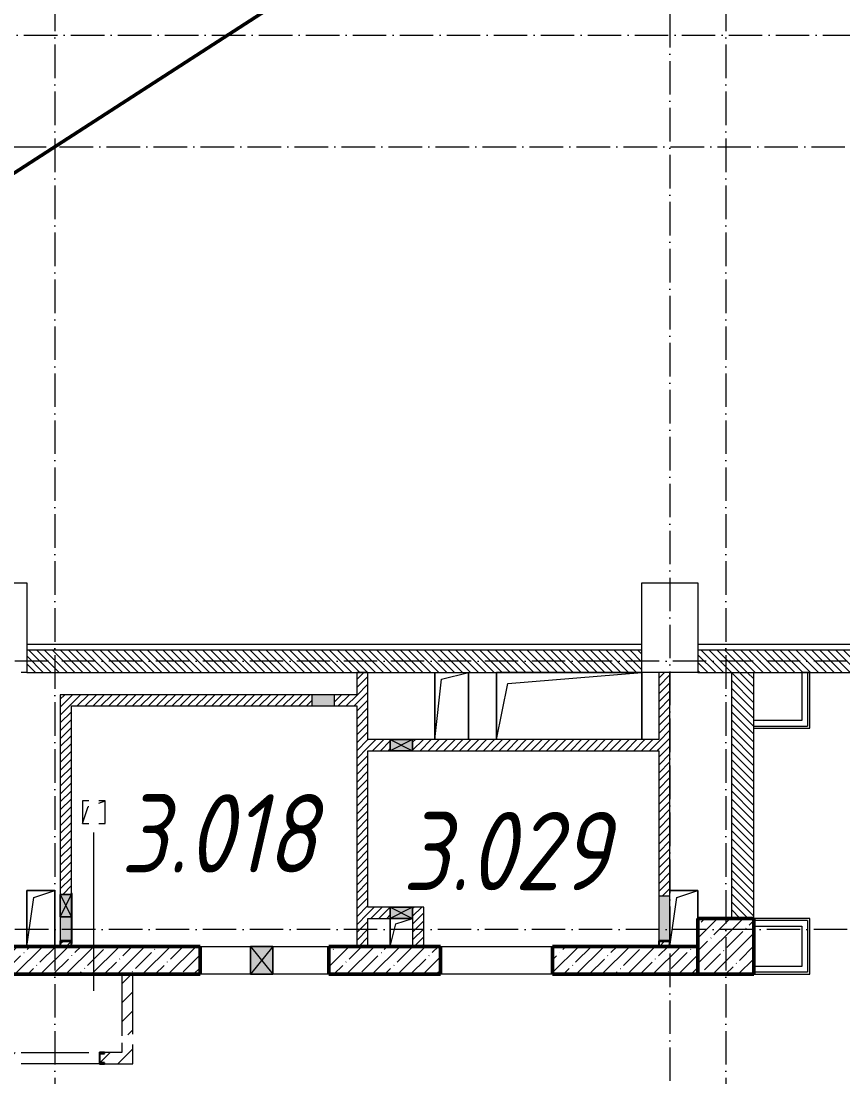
# Model space of a CAD drawing. Header units: millimetres. Extents: x -12989 to 629078, y -109036 to 555275.
# Drawn here: x 340971 to 348316, y -20600 to -11157 of the extents above; entities that cross this region are included whole.
import ezdxf

# ---------------------------------------------------------------- set-up
doc = ezdxf.new("R2010")
doc.units = ezdxf.units.MM
doc.linetypes.add('50_200_ШТРИХ_1Т_ш5_п1_п1_', pattern=[700, 500, -100, 0, -100])
for name, color, linetype, lineweight in [('4 -стяжа', 7, 'Continuous', 30), ('A-DETL-____-OTLN-1', 7, 'Continuous', 50), ('A-DETL-GENF-OTLN', 7, 'Continuous', 9), ('A-DETL-GENF-OTLN-2', 7, 'Continuous', 5), ('A-FLOR-____-OTLN', 7, 'Continuous', 9), ('A-GENM-____-MCUT', 7, 'Continuous', 25), ('A-GENM-____-OTLN', 7, 'Continuous', 9), ('A-GENM-____-OTLN-1', 7, 'Continuous', 25), ('A-GLAZ-____-OTLN', 7, 'Continuous', 9), ('A-WALL-____-MCUT', 7, 'Continuous', 13), ('A-WALL-____-MCUT-2', 7, 'Continuous', 50), ('A-WALL-____-OTLN', 7, 'Continuous', 9), ('A-WALL-____-PATT-1', 7, 'Continuous', 9), ('A-WALL-FNSH-MCUT-1', 7, 'Continuous', 9), ('I-WALL-____-OTLN', 7, 'Continuous', 9), ('S-COLS-____-MCUT', 7, 'Continuous', 50), ('S-COLS-____-OTLN', 7, 'Continuous', 9), ('S-GRID-____-OTLN-1', 7, '50_200_ШТРИХ_1Т_ш5_п1_п1_', 9), ('Марки помещений', 7, 'Continuous', 9)]:
    doc.layers.add(name, color=color, linetype=linetype, lineweight=lineweight)
doc.layers.add('A-DETL-GENF-OTLN-3', color=9, linetype='Continuous', lineweight=9, true_color=0x808080)
doc.layers.add('A-GLAZ-____-OTLN-1', color=7, linetype='Continuous', lineweight=9, true_color=0xc0c0c0)
doc.layers.get('4 -стяжа').off()
doc.styles.add('ISOCPEUR_I_2', font='isocpeui.ttf', dxfattribs={"width": 0.85, "height": 2.3})
pattern_1 = [(135, (283770.707, -86863.456), (-35.35534, -35.35534), [])]
pattern_2 = [(45, (283770.707, -86863.456), (-35.35534, 35.35534), [])]
pattern_3 = [(45, (283770.71, -86863.46), (-84.85281, 84.85281), [])]

# ---------------------------------------------------------------- blocks, each defined once
blk = doc.blocks.new('BSC_Колонна _Прямоугольная - 500х500-V79-АР1_План отверстий 3 этажа в осях 1-64_Ю-ЯЯ')
at = {"layer": 'S-COLS-____-OTLN'}
h = blk.add_hatch(dxfattribs=at)
h.set_pattern_fill('FP_88', color=256, style=0, pattern_type=2)
h.set_pattern_definition([(45, (-63500, -67431.04), (-114.04925, 114.04925), []), (45, (-63385.95, -67431.04), (-114.04925, 114.04925), [201.613, -40.323, 3.353, -36.97])])
h.paths.add_polyline_path([(-250, -250), (250, -250), (250, 250), (-250, 250)], flags=0)
at = {"layer": 'S-COLS-____-MCUT'}
for p, q in [((250, 250), (-250, 250)), ((-250, 250), (-250, -250)), ((250, -250), (250, 250)), ((-250, -250), (250, -250))]:
    blk.add_line(p, q, dxfattribs=at)
blk = doc.blocks.new('BSC_Колонна _Прямоугольная - 500х800-V86-АР1_План отверстий 3 этажа в осях 1-64_Ю-ЯЯ')
at = {"layer": 'S-COLS-____-OTLN'}
for p, q in [((-250, 400), (-200, 400)), ((-250, -400), (-250, 200)), ((250, 150), (250, -400)), ((250, -400), (-250, -400))]:
    blk.add_line(p, q, dxfattribs=at)
blk = doc.blocks.new('BSC_Колонна _Прямоугольная - 500х800-V87-АР1_План отверстий 3 этажа в осях 1-64_Ю-ЯЯ')
at = {"layer": 'S-COLS-____-OTLN'}
for p, q in [((-250, 400), (0, 400)), ((100, 400), (250, 400)), ((-250, -400), (-250, 200)), ((250, 200), (250, -400)), ((250, -400), (-250, -400))]:
    blk.add_line(p, q, dxfattribs=at)
blk = doc.blocks.new('AR_Отверстие Ниша - Лючок-32404835-АР1_План отверстий 3 этажа в осях 1-64_Ю-ЯЯ')
at = {"layer": 'A-GLAZ-____-OTLN'}
blk.add_hatch(color=256, dxfattribs=at).paths.add_polyline_path([(100, -50), (100, 50), (-100, 50), (-100, -50)], flags=0)
for p, q in [((100, 50), (-100, 50)), ((-100, 50), (-100, -50)), ((100, -50), (100, 50)), ((-100, -50), (100, -50))]:
    blk.add_line(p, q, dxfattribs=at)
blk = doc.blocks.new('AR_Отверстие Ниша - Лючок-32404890-АР1_План отверстий 3 этажа в осях 1-64_Ю-ЯЯ')
at = {"layer": 'A-GLAZ-____-OTLN'}
blk.add_hatch(color=256, dxfattribs=at).paths.add_polyline_path([(-200, 50), (-200, -50), (15, -50), (15, 50)], flags=0)
for p, q in [((15, 50), (-200, 50)), ((-200, -50), (15, -50))]:
    blk.add_line(p, q, dxfattribs=at)
blk = doc.blocks.new('Л_Общий_Лючок - Лючок-29808059-АР1_План отверстий 3 этажа в осях 1-64_Ю-ЯЯ')
at = {"layer": 'A-GLAZ-____-OTLN-1'}
blk.add_hatch(color=256, dxfattribs=at).paths.add_polyline_path([(424, 6), (-24, 6), (-24, 0), (424, 0)], flags=0)
at = {"layer": 'A-GLAZ-____-OTLN'}
for p, q in [((424, 6), (-24, 6)), ((-24, 6), (-24, 0)), ((424, 6), (424, 0))]:
    blk.add_line(p, q, dxfattribs=at)
blk = doc.blocks.new('AR_Отверстие Ниша - Лючок-32404954-АР1_План отверстий 3 этажа в осях 1-64_Ю-ЯЯ')
at = {"layer": 'A-GLAZ-____-OTLN'}
blk.add_hatch(color=256, dxfattribs=at).paths.add_polyline_path([(200, -50), (200, 50), (-200, 50), (-200, -50)], flags=0)
for p, q in [((200, 50), (-200, 50)), ((-200, 50), (-200, -50)), ((-200, -50), (200, -50))]:
    blk.add_line(p, q, dxfattribs=at)
blk = doc.blocks.new('154_Фахверк_СКБ_Швеллер - Тип_100_3960_зеркало-29769493-АР1_План отверстий 3 этажа в осях 1-64_Ю-ЯЯ')
at = {"layer": 'A-GENM-____-MCUT'}
for p, q in [((175, 50), (125, 50)), ((125, 50), (125, -50)), ((128, 47), (175, 47)), ((128, -47), (128, 47)), ((175, 47), (175, 50)), ((125, -50), (175, -50)), ((175, -47), (128, -47)), ((175, -50), (175, -47))]:
    blk.add_line(p, q, dxfattribs=at)
blk = doc.blocks.new('AR_Отверстие прямоугольное _в стене_ - AR_Отверстие прямоугольное _в стене__ВК-32404859-АР1_План отверстий 3 этажа в осях 1-64_Ю-ЯЯ')
at = {"layer": 'A-GLAZ-____-OTLN'}
blk.add_hatch(color=256, dxfattribs=at).paths.add_polyline_path([(-100, -50), (100, -50), (100, 50), (-100, 50)], flags=0)
at = {"layer": 'A-DETL-GENF-OTLN'}
for p, q in [((-100, -50), (-100, 50)), ((-100, 50), (100, 50)), ((100, 50), (-100, -50)), ((-100, 50), (100, -50)), ((100, 50), (-100, 50)), ((-100, 50), (-100, -50)), ((100, 50), (100, -50)), ((100, -50), (100, 50)), ((100, -50), (-100, -50)), ((-100, -50), (100, -50))]:
    blk.add_line(p, q, dxfattribs=at)
blk = doc.blocks.new('AR_Отверстие прямоугольное _в плите_ - AR_Отверстие прямоугольное _в плите_-V170-АР1_План отверстий 3 этажа в осях 1-64_Ю-ЯЯ')
at = {"layer": 'A-GENM-____-OTLN'}
for p, q in [((125, 250), (-125, 250)), ((-125, 250), (-125, -250)), ((-62.5, 187.5), (125, 250)), ((125, -250), (125, 250)), ((-125, -250), (-62.5, 187.5))]:
    blk.add_line(p, q, dxfattribs=at)
blk = doc.blocks.new('AR_Отверстие прямоугольное _в плите_ - AR_Отверстие прямоугольное _в плите_-V171-АР1_План отверстий 3 этажа в осях 1-64_Ю-ЯЯ')
at = {"layer": 'A-GENM-____-OTLN'}
for p, q in [((125, 250), (-125, 250)), ((-62.5, 187.5), (125, 250)), ((125, 0), (125, 250)), ((-125, -250), (-62.5, 187.5))]:
    blk.add_line(p, q, dxfattribs=at)
blk = doc.blocks.new('AR_Отверстие прямоугольное _в плите_ - AR_Отверстие прямоугольное _в плите_-V174-АР1_План отверстий 3 этажа в осях 1-64_Ю-ЯЯ')
at = {"layer": 'A-GENM-____-OTLN'}
for p, q in [((-43.4, 100), (-100, 100)), ((-100, 100), (-100, -100)), ((100, 100), (43.4, 100)), ((43.4, 81.1), (100, 100)), ((100, -100), (100, 100)), ((-100, -100), (-50, 50)), ((-50, 50), (-43.4, 52.2)), ((-100, -100), (-43.4, -100)), ((43.4, -100), (100, -100))]:
    blk.add_line(p, q, dxfattribs=at)
blk = doc.blocks.new('AR_Отверстие прямоугольное _в плите_ - AR_Отверстие прямоугольное _в плите_-30552610-АР1_План отверстий 3 этажа в осях 1-64_Ю-ЯЯ')
at = {"layer": 'A-GENM-____-OTLN'}
for p, q in [((-150, 300), (-150, -300)), ((-90, 240), (150, 300)), ((150, -300), (150, 300)), ((-150, -300), (-90, 240))]:
    blk.add_line(p, q, dxfattribs=at)
blk = doc.blocks.new('AR_Отверстие прямоугольное _в плите_ - AR_Отверстие прямоугольное _в плите_-30552626-АР1_План отверстий 3 этажа в осях 1-64_Ю-ЯЯ')
at = {"layer": 'A-GENM-____-OTLN'}
for p, q in [((-100, 125), (-100, -125)), ((-50, 75), (100, 125)), ((-100, -125), (-50, 75))]:
    blk.add_line(p, q, dxfattribs=at)
blk = doc.blocks.new('AR_Отверстие прямоугольное _в плите_ - AR_Отверстие прямоугольное _в плите_-30552510-АР1_План отверстий 3 этажа в осях 1-64_Ю-ЯЯ')
at = {"layer": 'A-GENM-____-OTLN'}
for p, q in [((650, 300), (-650, 300)), ((-650, 300), (-650, -299.7)), ((-550, 200), (650, 300)), ((650, -299.7), (650, 300)), ((-649.9, -299.7), (-550, 200))]:
    blk.add_line(p, q, dxfattribs=at)
blk = doc.blocks.new('AR_Отверстие прямоугольное _в стене__БезПР - AR_Отверстие прямоугольное _в стене__БезПР-30578456-АР1_План отверстий 3 этажа в осях 1-64_Ю-ЯЯ')
at = {"layer": 'A-GLAZ-____-OTLN-1'}
blk.add_hatch(color=256, dxfattribs=at).paths.add_polyline_path([(100, -125), (100, 125), (-100, 125), (-100, -125)], flags=0)
at = {"layer": 'A-DETL-GENF-OTLN'}
for p, q in [((-100, -125), (-100, 125)), ((-100, 125), (100, 125)), ((100, 125), (-100, -125)), ((-100, 125), (100, -125)), ((100, 125), (-100, 125)), ((-100, 125), (-100, -125)), ((100, 125), (100, -125)), ((100, -125), (100, 125)), ((100, -125), (-100, -125)), ((-100, -125), (100, -125))]:
    blk.add_line(p, q, dxfattribs=at)
at = {"layer": 'A-GLAZ-____-OTLN'}
blk.add_line((100, 125), (-100, 125), dxfattribs=at)
blk = doc.blocks.new('154_Стойка_СКБ_Швеллер - СМ-2180_100-28318692-АР1_План отверстий 3 этажа в осях 1-64_Ю-ЯЯ')
at = {"layer": 'A-GENM-____-MCUT'}
for p, q in [((171, 50), (125, 50)), ((125, 50), (125, -50)), ((129.5, 42.4), (171, 42.4)), ((129.5, -42.4), (129.5, 42.4)), ((171, 42.4), (171, 50)), ((125, -50), (171, -50)), ((171, -42.4), (129.5, -42.4)), ((171, -50), (171, -42.4))]:
    blk.add_line(p, q, dxfattribs=at)
blk = doc.blocks.new('AR_Отверстие прямоугольное _в стене__БезПР - AR_Отверстие прямоугольное _в стене__БезПР-36427953-АР1_План отверстий 3 этажа в осях 1-64_Ю-ЯЯ')
at = {"layer": 'A-GLAZ-____-OTLN'}
blk.add_hatch(color=256, dxfattribs=at).paths.add_polyline_path([(100, -50), (100, 50), (-100, 50), (-100, -50)], flags=0)
at = {"layer": 'A-DETL-GENF-OTLN'}
for p, q in [((-100, -50), (-100, 50)), ((-100, 50), (100, 50)), ((100, 50), (-100, -50)), ((-100, 50), (100, -50)), ((100, 50), (-100, 50)), ((-100, 50), (-100, -50)), ((100, 50), (100, -50)), ((100, -50), (100, 50)), ((100, -50), (-100, -50)), ((-100, -50), (100, -50))]:
    blk.add_line(p, q, dxfattribs=at)
blk = doc.blocks.new('DET_L_Имитация разреза_ISO2-5 - Вправо-29858769-АР1_План отверстий 3 этажа в осях 1-64_Ю-ЯЯ')
at = {"layer": 'A-DETL-GENF-OTLN-3'}
blk.add_line((143.1, 0), (1556.9, 0), dxfattribs=at)
blk = doc.blocks.new('3эт')
at = {"layer": 'S-GRID-____-OTLN-1', "color": 251, "ltscale": 0.6, "true_color": 0x636466}
for p, q in [((346770.7, 4029.4), (346770.7, -33971.9)), ((341270.7, 3756), (341270.7, -33823.9)), ((347270.7, 3756), (347270.7, -33828.9)), ((333012.7, -11282.4), (387845.1, -11282.4)), ((318208.2, -12282.4), (387845.1, -12282.4)), ((387845.1, -16882.4), (333012.7, -16882.4)), ((387845.1, -19282.4), (279101.9, -19282.4))]:
    blk.add_line(p, q, dxfattribs=at)

msp = doc.modelspace()

# ---------------------------------------------------------------- hatches: boundary and pattern name
at = {"layer": 'A-WALL-____-PATT-1'}
h = msp.add_hatch(dxfattribs=at)
h.set_pattern_fill('FP_9', color=256, style=0, pattern_type=2)
h.set_pattern_definition(pattern_1)
h.paths.add_polyline_path([(346520.7074, -16982.4142), (346520.7074, -16782.4142), (341020.7074, -16782.4142), (341020.7074, -16982.4142), (345617.9316, -16982.4142)], flags=0)
h = msp.add_hatch(dxfattribs=at)
h.set_pattern_fill('FP_9', color=256, style=0, pattern_type=2)
h.set_pattern_definition(pattern_1)
h.paths.add_polyline_path([(352470.7074, -16982.4142), (352470.7074, -16782.4142), (347020.7074, -16782.4142), (347020.7074, -16982.4142), (350920.3244, -16982.4142)], flags=0)
h = msp.add_hatch(dxfattribs=at)
h.set_pattern_fill('FP_8', color=256, style=0, pattern_type=2)
h.set_pattern_definition(pattern_2)
h.paths.add_polyline_path([(344070.7074, -19432.4142), (344070.7074, -16982.4142), (343970.7074, -16982.4142), (343970.7074, -19432.4142)], flags=0)
h = msp.add_hatch(dxfattribs=at)
h.set_pattern_fill('FP_8', color=256, style=0, pattern_type=2)
h.set_pattern_definition(pattern_2)
h.paths.add_polyline_path([(346673.7074, -19432.4142), (346767.7074, -19432.4142), (346767.7074, -19385.4142), (346673.7074, -19385.4142)], flags=0)
h.paths.add_polyline_path([(346770.7074, -18982.4142), (346770.7074, -16982.4142), (346670.7074, -16982.4142), (346670.7074, -18982.4142), (346744.9932, -18982.4142)], flags=0)
h = msp.add_hatch(dxfattribs=at)
h.set_pattern_fill('FP_9', color=256, style=0, pattern_type=2)
h.set_pattern_definition(pattern_1)
h.paths.add_polyline_path([(347320.7074, -19182.4142), (347520.7074, -19182.4142), (347520.7074, -16982.4142), (347320.7074, -16982.4142)], flags=0)
h = msp.add_hatch(dxfattribs=at)
h.set_pattern_fill('FP_8', color=256, style=0, pattern_type=2)
h.set_pattern_definition(pattern_2)
h.paths.add_polyline_path([(341323.7074, -19432.4142), (341417.7074, -19432.4142), (341417.7074, -19385.4142), (341323.7074, -19385.4142)], flags=0)
h.paths.add_polyline_path([(341320.7074, -18967.4142), (341420.7074, -18967.4142), (341420.7074, -17182.4142), (341320.7074, -17182.4142), (341320.7074, -18338.6076)], flags=0)
h = msp.add_hatch(dxfattribs=at)
h.set_pattern_fill('FP_8', color=256, style=0, pattern_type=2)
h.set_pattern_definition(pattern_2)
h.paths.add_polyline_path([(341420.7074, -17282.4142), (343570.7074, -17282.4142), (343570.7074, -17182.4142), (341420.7074, -17182.4142)], flags=0)
h.paths.add_polyline_path([(343970.7074, -17282.4142), (343970.7074, -17182.4142), (343770.7074, -17182.4142), (343770.7074, -17282.4142), (343850.4673, -17282.4142)], flags=0)
h = msp.add_hatch(dxfattribs=at)
h.set_pattern_fill('FP_8', color=256, style=0, pattern_type=2)
h.set_pattern_definition(pattern_2)
h.paths.add_polyline_path([(344470.7074, -17682.4142), (346670.7074, -17682.4142), (346670.7074, -17582.4142), (344470.7074, -17582.4142)], flags=0)
h.paths.add_polyline_path([(344270.7074, -17682.4142), (344270.7074, -17582.4142), (344070.7074, -17582.4142), (344070.7074, -17682.4142)], flags=0)
h = msp.add_hatch(dxfattribs=at)
h.set_pattern_fill('FP_8', color=256, style=0, pattern_type=2)
h.set_pattern_definition(pattern_2)
h.paths.add_polyline_path([(344270.7074, -19182.4142), (344270.7074, -19082.4142), (344070.7074, -19082.4142), (344070.7074, -19182.4142)], flags=0)
h = msp.add_hatch(dxfattribs=at)
h.set_pattern_fill('FP_8', color=256, style=0, pattern_type=2)
h.set_pattern_definition(pattern_2)
h.paths.add_polyline_path([(344570.7072, -19432.4142), (344570.7072, -19082.4142), (344470.7074, -19082.4142), (344470.7074, -19432.4142)], flags=0)
h = msp.add_hatch(dxfattribs=at)
h.set_pattern_fill('FP_12', color=256, style=0, pattern_type=2)
h.set_pattern_definition([(45, (283770.7, -86863.46), (-114.04925, 114.04925), []), (45, (283884.76, -86863.46), (-114.04925, 114.04925), [201.612, -40.322, 3.353, -36.97])])
h.paths.add_polyline_path([(346767.7074, -19682.4142), (347020.7074, -19682.4142), (347020.7074, -19432.4142), (345720.7074, -19432.4142), (345720.7074, -19682.4142)], flags=0)
h.paths.add_polyline_path([(344720.7074, -19682.4142), (344720.7074, -19432.4142), (343720.7074, -19432.4142), (343720.7074, -19682.4142), (343850.4673, -19682.4142)], flags=0)
h.paths.add_polyline_path([(342083.003, -19682.4142), (342570.7074, -19682.4142), (342570.7074, -19432.4142), (338070.7074, -19432.4142), (338070.7074, -19682.4142), (341199.2708, -19682.4142)], flags=0)
h.paths.add_polyline_path([(336470.7074, -19682.4142), (336920.7074, -19682.4142), (336920.7074, -19432.4142), (334220.7074, -19432.4142), (334220.7074, -19682.4142), (335220.7074, -19682.4142)], flags=0)
h = msp.add_hatch(dxfattribs=at)
h.set_pattern_fill('FP_7', color=256, style=0, pattern_type=2)
h.set_pattern_definition(pattern_3)
h.paths.add_polyline_path([(341870.7074, -20482.4142), (341970.7074, -20482.4142), (341970.7074, -20309.4247), (341870.7074, -20294.4386), (341870.7074, -20382.4142)], flags=0)
h.paths.add_polyline_path([(341870.7074, -20232.5063), (341970.7074, -20217.5201), (341970.7074, -19682.4142), (341870.7074, -19682.4142), (341870.7074, -20213.4724)], flags=0)
h = msp.add_hatch(dxfattribs=at)
h.set_pattern_fill('FP_7', color=256, style=0, pattern_type=2)
h.set_pattern_definition(pattern_3)
h.paths.add_polyline_path([(339695.7074, -20482.4142), (339695.7074, -20382.4142), (339520.7074, -20382.4142), (339520.7074, -20482.4142)], flags=0)
h.paths.add_polyline_path([(341716.7074, -20482.4142), (341870.7074, -20482.4142), (341870.7074, -20382.4142), (341716.7074, -20382.4142), (341716.7074, -20390.0142), (341675.2074, -20390.0142), (341675.2074, -20474.8142), (341716.7074, -20474.8142)], flags=0)
h.paths.add_polyline_path([(340595.7074, -20482.4142), (340924.7074, -20482.4142), (340924.7074, -20474.8142), (340966.2074, -20474.8142), (340966.2074, -20390.0142), (340924.7074, -20390.0142), (340924.7074, -20382.4142), (340595.7074, -20382.4142), (340595.7074, -20474.8142)], flags=0)

# ---------------------------------------------------------------- linework, layer by layer
at = {"layer": 'A-DETL-____-OTLN-1'}
msp.add_line((357670.7074, -1682.4142), (334770.7074, -16482.4142), dxfattribs=at)
at = {"layer": 'A-FLOR-____-OTLN'}
for p, q in [((346520.7074, -16732.4142), (341020.7074, -16732.4142)), ((352470.7074, -16732.4142), (347020.7074, -16732.4142)), ((344669.4155, -17582.4142), (344669.4155, -16982.4142)), ((344969.4155, -16982.4142), (344969.4155, -17582.4142)), ((345220.7074, -16982.7616), (346520.7074, -16982.7616)), ((345220.7074, -17582.4142), (345220.7074, -16982.7616)), ((346520.7074, -16982.7616), (346520.7074, -17582.4142)), ((341020.7074, -18932.4142), (341270.7074, -18932.4142)), ((341020.7074, -19432.4142), (341020.7074, -18932.4142)), ((341270.7074, -18932.4142), (341270.7074, -19432.4142)), ((346770.7074, -18932.4142), (347020.7074, -18932.4142)), ((347020.7074, -18932.4142), (347020.7074, -19182.4142)), ((344270.7072, -19432.4142), (344270.7072, -19182.4142))]:
    msp.add_line(p, q, dxfattribs=at)
at = {"layer": 'A-WALL-____-MCUT'}
for p, q in [((346520.7074, -16782.4142), (341020.7074, -16782.4142)), ((341020.7074, -16782.4142), (341020.7074, -16982.4142)), ((346520.7074, -16982.4142), (346520.7074, -16782.4142)), ((352470.7074, -16782.4142), (347020.7074, -16782.4142)), ((347020.7074, -16782.4142), (347020.7074, -16982.4142)), ((341020.7074, -16982.4142), (346520.7074, -16982.4142)), ((347020.7074, -16982.4142), (352470.7074, -16982.4142)), ((347320.7074, -16982.4142), (347320.7074, -19182.4142)), ((347520.7074, -19182.4142), (347520.7074, -16982.4142)), ((348000.7074, -16982.4142), (347950.7074, -16982.4142)), ((347950.7074, -16982.4142), (347950.7074, -17412.4142)), ((348000.7074, -16982.4142), (348000.7074, -17462.4142)), ((347950.7074, -17412.4142), (347520.7074, -17412.4142)), ((347520.7074, -17462.4142), (348000.7074, -17462.4142)), ((348000.7074, -19202.4142), (347520.7074, -19202.4142)), ((347520.7074, -19252.4142), (347950.7074, -19252.4142)), ((347950.7074, -19252.4142), (347950.7074, -19612.4142)), ((348000.7074, -19202.4142), (348000.7074, -19662.4142)), ((347950.7074, -19612.4142), (347520.7074, -19612.4142)), ((348000.7074, -19662.4142), (347520.7074, -19662.4142))]:
    msp.add_line(p, q, dxfattribs=at)
at = {"layer": 'A-WALL-____-MCUT-2'}
for p, q in [((341320.7074, -19432.4142), (339520.7074, -19432.4142)), ((341323.7074, -19432.4142), (341417.7074, -19432.4142)), ((342570.7074, -19432.4142), (341420.7074, -19432.4142)), ((342570.7074, -19682.4142), (342570.7074, -19432.4142)), ((344720.7074, -19432.4142), (343720.7074, -19432.4142)), ((343720.7074, -19432.4142), (343720.7074, -19682.4142)), ((344720.7074, -19682.4142), (344720.7074, -19432.4142)), ((346670.7074, -19432.4142), (345720.7074, -19432.4142)), ((345720.7074, -19432.4142), (345720.7074, -19682.4142)), ((346767.7074, -19432.4142), (346673.7074, -19432.4142)), ((347020.7074, -19432.4142), (346770.7074, -19432.4142)), ((338070.7074, -19682.4142), (342570.7074, -19682.4142)), ((343720.7074, -19682.4142), (344720.7074, -19682.4142)), ((345720.7074, -19682.4142), (347020.7074, -19682.4142))]:
    msp.add_line(p, q, dxfattribs=at)
at = {"layer": 'A-WALL-____-OTLN'}
for p, q in [((342570.7074, -19432.4142), (343022.1102, -19432.4142)), ((343222.1102, -19432.4142), (343720.7074, -19432.4142)), ((344720.7074, -19432.4142), (345720.7074, -19432.4142)), ((343022.1102, -19682.4142), (342570.7074, -19682.4142)), ((343720.7074, -19682.4142), (343222.1102, -19682.4142)), ((345720.7074, -19682.4142), (344720.7074, -19682.4142))]:
    msp.add_line(p, q, dxfattribs=at)
at = {"layer": 'A-WALL-FNSH-MCUT-1'}
for p, q in [((343970.7074, -16982.4142), (343970.7074, -17182.4142)), ((344070.7074, -16982.4142), (343970.7074, -16982.4142)), ((344070.7074, -17582.4142), (344070.7074, -16982.4142)), ((346670.7074, -16982.4142), (346670.7074, -17582.4142)), ((346770.7074, -16982.4142), (346670.7074, -16982.4142)), ((346770.7074, -18982.4142), (346770.7074, -16982.4142)), ((348020.7074, -16982.4142), (348000.7074, -16982.4142)), ((348020.7074, -17482.4142), (348020.7074, -16982.4142)), ((341320.7074, -17182.4142), (341320.7074, -18967.4142)), ((343570.7074, -17182.4142), (341320.7074, -17182.4142)), ((343970.7074, -17182.4142), (343770.7074, -17182.4142)), ((341420.7074, -18967.4142), (341420.7074, -17282.4142)), ((341420.7074, -17282.4142), (343570.7074, -17282.4142)), ((343770.7074, -17282.4142), (343970.7074, -17282.4142)), ((343970.7074, -17282.4142), (343970.7074, -19432.4142)), ((347520.7074, -17482.4142), (348020.7074, -17482.4142)), ((344270.7074, -17582.4142), (344070.7074, -17582.4142)), ((346670.7074, -17582.4142), (344470.7074, -17582.4142)), ((344070.7074, -19082.4142), (344070.7074, -17682.4142)), ((344070.7074, -17682.4142), (344270.7074, -17682.4142)), ((344470.7074, -17682.4142), (346670.7074, -17682.4142)), ((346670.7074, -17682.4142), (346670.7074, -18982.4142)), ((344270.7074, -19082.4142), (344070.7074, -19082.4142)), ((344570.7072, -19082.4142), (344470.7074, -19082.4142)), ((344570.7072, -19432.4142), (344570.7072, -19082.4142)), ((344070.7074, -19432.4142), (344070.7074, -19182.4142)), ((344070.7074, -19182.4142), (344270.7074, -19182.4142)), ((344470.7072, -19182.4142), (344470.7072, -19432.4142)), ((348020.7074, -19182.4142), (347520.7074, -19182.4142)), ((348020.7074, -19682.4142), (348020.7074, -19182.4142)), ((341870.7074, -19682.4142), (341870.7074, -20232.5063)), ((341970.7074, -20217.5201), (341970.7074, -19682.4142)), ((347520.7074, -19682.4142), (348020.7074, -19682.4142)), ((341870.7074, -20294.4386), (341870.7074, -20382.4142)), ((341870.7074, -20382.4142), (341716.7074, -20382.4142)), ((341970.7074, -20482.4142), (341970.7074, -20309.4247)), ((341716.7074, -20482.4142), (341970.7074, -20482.4142))]:
    msp.add_line(p, q, dxfattribs=at)
at = {"layer": 'I-WALL-____-OTLN'}
for p, q in [((340970.7074, -20382.4142), (341577.3391, -20382.4142)), ((341664.0757, -20382.4142), (341670.7074, -20382.4142)), ((341670.7074, -20482.4142), (340970.7074, -20482.4142))]:
    msp.add_line(p, q, dxfattribs=at)

# ---------------------------------------------------------------- block references
at = {"layer": '4 -стяжа'}
msp.add_blockref('3эт', (0, 0), dxfattribs=at)
at = {"layer": 'A-DETL-GENF-OTLN-2', "rotation": 90.00000000000072}
msp.add_blockref('DET_L_Имитация разреза_ISO2-5 - Вправо-29858769-АР1_План отверстий 3 этажа в осях 1-64_Ю-ЯЯ', (341620.7074, -19972.4142), dxfattribs=at)
at = {"layer": 'A-GENM-____-OTLN'}
for name, p in [('AR_Отверстие прямоугольное _в плите_ - AR_Отверстие прямоугольное _в плите_-30552610-АР1_План отверстий 3 этажа в осях 1-64_Ю-ЯЯ', (344819.4155, -17282.4142)), ('AR_Отверстие прямоугольное _в плите_ - AR_Отверстие прямоугольное _в плите_-30552510-АР1_План отверстий 3 этажа в осях 1-64_Ю-ЯЯ', (345870.7074, -17282.7616)), ('AR_Отверстие прямоугольное _в плите_ - AR_Отверстие прямоугольное _в плите_-V174-АР1_План отверстий 3 этажа в осях 1-64_Ю-ЯЯ', (341620.7074, -18232.4142)), ('AR_Отверстие прямоугольное _в плите_ - AR_Отверстие прямоугольное _в плите_-V170-АР1_План отверстий 3 этажа в осях 1-64_Ю-ЯЯ', (341145.7074, -19182.4142)), ('AR_Отверстие прямоугольное _в плите_ - AR_Отверстие прямоугольное _в плите_-V171-АР1_План отверстий 3 этажа в осях 1-64_Ю-ЯЯ', (346895.7074, -19182.4142)), ('AR_Отверстие прямоугольное _в плите_ - AR_Отверстие прямоугольное _в плите_-30552626-АР1_План отверстий 3 этажа в осях 1-64_Ю-ЯЯ', (344370.7072, -19307.4142))]:
    msp.add_blockref(name, p, dxfattribs=at)
at = {"layer": 'A-GENM-____-OTLN-1', "rotation": 270}
for p in [(341370.7074, -19257.4142), (346720.7074, -19257.4142)]:
    msp.add_blockref('154_Фахверк_СКБ_Швеллер - Тип_100_3960_зеркало-29769493-АР1_План отверстий 3 этажа в осях 1-64_Ю-ЯЯ', p, dxfattribs=at)
at = {"layer": 'A-GENM-____-OTLN-1'}
msp.add_blockref('154_Стойка_СКБ_Швеллер - СМ-2180_100-28318692-АР1_План отверстий 3 этажа в осях 1-64_Ю-ЯЯ', (341545.7074, -20432.4142), dxfattribs=at)
at = {"layer": 'A-GLAZ-____-OTLN'}
for name, p in [('AR_Отверстие Ниша - Лючок-32404835-АР1_План отверстий 3 этажа в осях 1-64_Ю-ЯЯ', (343670.7074, -17232.4142)), ('AR_Отверстие прямоугольное _в стене__БезПР - AR_Отверстие прямоугольное _в стене__БезПР-36427953-АР1_План отверстий 3 этажа в осях 1-64_Ю-ЯЯ', (344370.7074, -17632.4142)), ('AR_Отверстие прямоугольное _в стене__БезПР - AR_Отверстие прямоугольное _в стене__БезПР-36427953-АР1_План отверстий 3 этажа в осях 1-64_Ю-ЯЯ', (344370.7074, -19132.4142)), ('AR_Отверстие прямоугольное _в стене__БезПР - AR_Отверстие прямоугольное _в стене__БезПР-30578456-АР1_План отверстий 3 этажа в осях 1-64_Ю-ЯЯ', (343122.1102, -19557.4142))]:
    msp.add_blockref(name, p, dxfattribs=at)
for name, p, rotation in [('AR_Отверстие прямоугольное _в стене_ - AR_Отверстие прямоугольное _в стене__ВК-32404859-АР1_План отверстий 3 этажа в осях 1-64_Ю-ЯЯ', (341370.7074, -19067.4142), 90), ('Л_Общий_Лючок - Лючок-29808059-АР1_План отверстий 3 этажа в осях 1-64_Ю-ЯЯ', (341420.7074, -18982.4142), 270), ('AR_Отверстие Ниша - Лючок-32404954-АР1_План отверстий 3 этажа в осях 1-64_Ю-ЯЯ', (346720.7074, -19182.4142), 270), ('AR_Отверстие Ниша - Лючок-32404890-АР1_План отверстий 3 этажа в осях 1-64_Ю-ЯЯ', (341370.7074, -19182.4142), 90)]:
    msp.add_blockref(name, p, dxfattribs=dict(at, rotation=rotation))
at = {"layer": 'S-COLS-____-OTLN', "rotation": 180}
for name, p in [('BSC_Колонна _Прямоугольная - 500х800-V86-АР1_План отверстий 3 этажа в осях 1-64_Ю-ЯЯ', (340770.7074, -16582.4142)), ('BSC_Колонна _Прямоугольная - 500х800-V87-АР1_План отверстий 3 этажа в осях 1-64_Ю-ЯЯ', (346770.7074, -16582.4142))]:
    msp.add_blockref(name, p, dxfattribs=at)
at = {"layer": 'S-COLS-____-OTLN'}
msp.add_blockref('BSC_Колонна _Прямоугольная - 500х500-V79-АР1_План отверстий 3 этажа в осях 1-64_Ю-ЯЯ', (347270.7074, -19432.4142), dxfattribs=at)

# ---------------------------------------------------------------- texts
at = {"layer": 'Марки помещений', "char_height": 700, "attachment_point": 1, "style": 'ISOCPEUR_I_2'}
for s, insert, width in [('3.018', (341860.3889, -18072.0332), 737.5525), ('3.029', (344379.0381, -18230.1456), 785.65375)]:
    msp.add_mtext(s, dxfattribs=dict(at, insert=insert, width=width))

doc.saveas('drawing.dxf')
